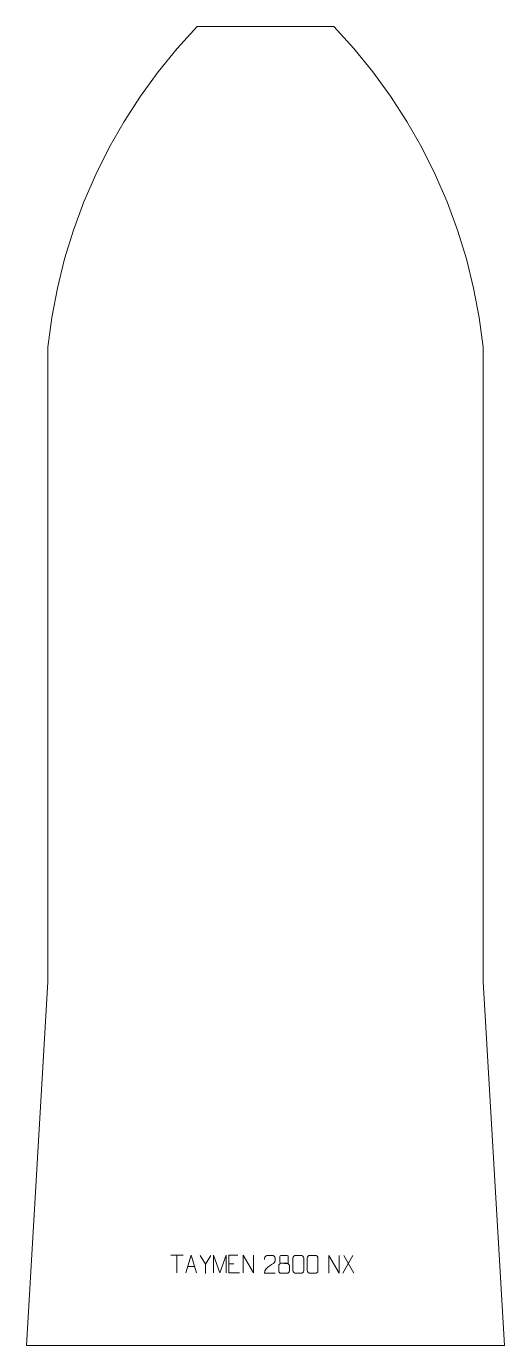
# Model space of a CAD drawing. Header units: millimetres. Extents: x -335 to 335, y -925 to 925.
import ezdxf

# ---------------------------------------------------------------- set-up
doc = ezdxf.new("R2010")
doc.units = ezdxf.units.MM
doc.header["$MEASUREMENT"] = 0
doc.layers.add('layer 1', color=7, linetype='Continuous')

msp = doc.modelspace()

# ---------------------------------------------------------------- linework, layer by layer
at = {"layer": 'layer 1', "color": 242, "lineweight": 9}
msp.add_open_spline([(198.1229, 791.6834), (198.1229, 791.6834), (218.967, 755.0928), (218.967, 755.0928), (218.967, 755.0928), (218.967, 755.0928), (237.7715, 717.4119), (237.7715, 717.4119), (237.7715, 717.4119), (237.7715, 717.4119), (254.4772, 678.7548), (254.4772, 678.7548), (254.4772, 678.7548), (254.4772, 678.7548), (269.0344, 639.2382), (269.0344, 639.2382), (269.0344, 639.2382), (269.0344, 639.2382), (281.3995, 598.9833), (281.3995, 598.9833), (281.3995, 598.9833), (281.3995, 598.9833), (291.5345, 558.1079), (291.5345, 558.1079), (291.5345, 558.1079), (291.5345, 558.1079), (299.4084, 516.7392), (299.4084, 516.7392), (299.4084, 516.7392), (299.4084, 516.7392), (304.9994, 474.9992), (304.9994, 474.9992), (304.9994, 474.9992), (304.9994, 474.9992), (304.9994, -415.0002), (304.9994, -415.0002), (304.9994, -415.0002), (304.9994, -415.0002), (335.0002, -924.9993), (335.0002, -924.9993), (335.0002, -924.9993), (335.0002, -924.9993), (-335.0002, -924.9993), (-335.0002, -924.9993), (-335.0002, -924.9993), (-335.0002, -924.9993), (-304.9997, -415.0002), (-304.9997, -415.0002), (-304.9997, -415.0002), (-304.9997, -415.0002), (-304.9997, 474.9992), (-304.9997, 474.9992), (-304.9997, 474.9992), (-304.9997, 474.9992), (-299.4096, 516.7392), (-299.4096, 516.7392), (-299.4096, 516.7392), (-299.4096, 516.7392), (-291.5345, 558.1079), (-291.5345, 558.1079), (-291.5345, 558.1079), (-291.5345, 558.1079), (-281.3995, 598.9833), (-281.3995, 598.9833), (-281.3995, 598.9833), (-281.3995, 598.9833), (-269.0344, 639.2382), (-269.0344, 639.2382), (-269.0344, 639.2382), (-269.0344, 639.2382), (-254.4775, 678.7548), (-254.4775, 678.7548), (-254.4775, 678.7548), (-254.4775, 678.7548), (-237.7715, 717.4119), (-237.7715, 717.4119), (-237.7715, 717.4119), (-237.7715, 717.4119), (-218.9679, 755.0928), (-218.9679, 755.0928), (-218.9679, 755.0928), (-218.9679, 755.0928), (-198.1229, 791.6834), (-198.1229, 791.6834), (-198.1229, 791.6834), (-198.1229, 791.6834), (-175.2991, 827.0748), (-175.2991, 827.0748), (-175.2991, 827.0748), (-175.2991, 827.0748), (-150.5667, 861.1585), (-150.5667, 861.1585), (-150.5667, 861.1585), (-150.5667, 861.1585), (-123.9985, 893.8329), (-123.9985, 893.8329), (-123.9985, 893.8329), (-123.9985, 893.8329), (-95.6767, 924.9994), (-95.6767, 924.9994), (-95.6767, 924.9994), (-95.6767, 924.9994), (95.6767, 924.9994), (95.6767, 924.9994), (95.6767, 924.9994), (95.6767, 924.9994), (123.9985, 893.8329), (123.9985, 893.8329), (123.9985, 893.8329), (123.9985, 893.8329), (150.5667, 861.1585), (150.5667, 861.1585), (150.5667, 861.1585), (150.5667, 861.1585), (175.2991, 827.0748), (175.2991, 827.0748), (175.2991, 827.0748), (175.2991, 827.0748), (198.1229, 791.6834), (198.1229, 791.6834)], degree=3, knots=[0, 0, 0, 0, 0.032258065, 0.032258065, 0.032258065, 0.032258065, 0.064516129, 0.064516129, 0.064516129, 0.064516129, 0.096774194, 0.096774194, 0.096774194, 0.096774194, 0.129032258, 0.129032258, 0.129032258, 0.129032258, 0.161290323, 0.161290323, 0.161290323, 0.161290323, 0.193548387, 0.193548387, 0.193548387, 0.193548387, 0.225806452, 0.225806452, 0.225806452, 0.225806452, 0.258064516, 0.258064516, 0.258064516, 0.258064516, 0.290322581, 0.290322581, 0.290322581, 0.290322581, 0.322580645, 0.322580645, 0.322580645, 0.322580645, 0.35483871, 0.35483871, 0.35483871, 0.35483871, 0.387096774, 0.387096774, 0.387096774, 0.387096774, 0.419354839, 0.419354839, 0.419354839, 0.419354839, 0.451612903, 0.451612903, 0.451612903, 0.451612903, 0.483870968, 0.483870968, 0.483870968, 0.483870968, 0.516129032, 0.516129032, 0.516129032, 0.516129032, 0.548387097, 0.548387097, 0.548387097, 0.548387097, 0.580645161, 0.580645161, 0.580645161, 0.580645161, 0.612903226, 0.612903226, 0.612903226, 0.612903226, 0.64516129, 0.64516129, 0.64516129, 0.64516129, 0.677419355, 0.677419355, 0.677419355, 0.677419355, 0.709677419, 0.709677419, 0.709677419, 0.709677419, 0.741935484, 0.741935484, 0.741935484, 0.741935484, 0.774193548, 0.774193548, 0.774193548, 0.774193548, 0.806451613, 0.806451613, 0.806451613, 0.806451613, 0.838709677, 0.838709677, 0.838709677, 0.838709677, 0.870967742, 0.870967742, 0.870967742, 0.870967742, 0.903225806, 0.903225806, 0.903225806, 0.903225806, 0.935483871, 0.935483871, 0.935483871, 0.935483871, 1, 1, 1, 1], dxfattribs=at)
at = {"layer": 'layer 1', "color": 250, "lineweight": 9}
for points in [[(-132.5409, -798.2245), (-132.5409, -798.2245), (-115.5537, -798.2245), (-115.5537, -798.2245)], [(-124.0471, -823.1545), (-124.0471, -823.1545), (-124.0471, -798.201), (-124.0471, -798.201)], [(-108.7952, -813.9051), (-108.7952, -813.9051), (-99.2995, -813.9051), (-99.2995, -813.9051)], [(-84.0473, -810.6778), (-84.0473, -810.6778), (-91.3682, -798.7791), (-91.3682, -798.7791)], [(-51.4802, -810.0807), (-51.4802, -810.0807), (-44.3121, -810.0807), (-44.3121, -810.0807)], [(122.1371, -798.5712), (122.1371, -798.5712), (108.3965, -823.467), (108.3965, -823.467)], [(109.8511, -798.5712), (109.8511, -798.5712), (123.5917, -823.5247), (123.5917, -823.5247)]]:
    msp.add_open_spline(points, degree=3, dxfattribs=at)
for points, knots in [([(-111.5178, -823.1545), (-111.5178, -823.1545), (-104.1468, -798.201), (-104.1468, -798.201), (-104.1468, -798.201), (-104.1468, -798.201), (-96.5769, -823.1545), (-96.5769, -823.1545)], [0, 0, 0, 0, 0.333333333, 0.333333333, 0.333333333, 0.333333333, 1, 1, 1, 1]), ([(-76.7249, -798.7791), (-76.7249, -798.7791), (-84.0473, -810.6778), (-84.0473, -810.6778), (-84.0473, -810.6778), (-84.0473, -810.6778), (-84.0466, -823.7327), (-84.0466, -823.7327)], [0, 0, 0, 0, 0.333333333, 0.333333333, 0.333333333, 0.333333333, 1, 1, 1, 1]), ([(-72.8898, -823.1567), (-72.8898, -823.1567), (-72.8898, -798.1988), (-72.8898, -798.1988), (-72.8898, -798.1988), (-72.8898, -798.1988), (-63.9647, -823.1567), (-63.9647, -823.1567), (-63.9647, -823.1567), (-63.9647, -823.1567), (-55.2048, -798.1993), (-55.2048, -798.1993), (-55.2048, -798.1993), (-55.2048, -798.1993), (-55.2048, -823.1567), (-55.2048, -823.1567)], [0, 0, 0, 0, 0.2, 0.2, 0.2, 0.2, 0.4, 0.4, 0.4, 0.4, 0.6, 0.6, 0.6, 0.6, 1, 1, 1, 1]), ([(-38.6063, -798.201), (-38.6063, -798.201), (-51.4802, -798.201), (-51.4802, -798.201), (-51.4802, -798.201), (-51.4802, -798.201), (-51.4802, -823.1546), (-51.4802, -823.1546), (-51.4802, -823.1546), (-51.4802, -823.1546), (-36.6144, -823.1546), (-36.6144, -823.1546)], [0, 0, 0, 0, 0.25, 0.25, 0.25, 0.25, 0.5, 0.5, 0.5, 0.5, 1, 1, 1, 1]), ([(-31.3747, -823.1545), (-31.3747, -823.1545), (-31.3747, -798.201), (-31.3747, -798.201), (-31.3747, -798.201), (-31.3747, -798.201), (-16.7199, -823.1545), (-16.7199, -823.1545), (-16.7199, -823.1545), (-16.7199, -823.1545), (-16.7199, -798.201), (-16.7199, -798.201)], [0, 0, 0, 0, 0.25, 0.25, 0.25, 0.25, 0.5, 0.5, 0.5, 0.5, 1, 1, 1, 1]), ([(13.3356, -823.5121), (8.4212, -823.5118), (3.5068, -823.5118), (-1.4073, -823.5121), (-1.4073, -823.5121), (-1.4073, -813.5798), (13.2437, -810.9386), (13.3356, -806.6283), (13.3356, -806.6283), (13.3353, -805.2042), (13.3353, -803.7805), (13.3356, -802.3572), (13.3356, -802.3572), (13.3187, -800.2801), (11.1959, -798.5553), (9.5249, -798.538), (9.5249, -798.538), (7.4517, -798.5384), (5.3788, -798.5384), (3.3064, -798.538), (3.3064, -798.538), (1.4843, -798.5215), (-1.3404, -800.3136), (-1.4073, -802.4072), (-1.4073, -802.4072), (-1.4073, -802.4072), (-1.4073, -804.462), (-1.4073, -804.462)], [0, 0, 0, 0, 0.125, 0.125, 0.125, 0.125, 0.25, 0.25, 0.25, 0.25, 0.375, 0.375, 0.375, 0.375, 0.5, 0.5, 0.5, 0.5, 0.625, 0.625, 0.625, 0.625, 0.75, 0.75, 0.75, 0.75, 1, 1, 1, 1]), ([(18.5819, -812.5553), (18.5819, -815.7261), (18.5819, -817.4282), (18.5819, -820.5996), (18.5819, -820.5996), (18.5734, -821.8215), (20.2713, -823.5142), (21.5239, -823.5227), (21.5239, -823.5227), (24.507, -823.5224), (27.4903, -823.5224), (30.4737, -823.5227), (30.4737, -823.5227), (31.797, -823.511), (33.4174, -821.8894), (33.4063, -820.5902), (33.4063, -820.5902), (33.406, -817.422), (33.406, -815.7232), (33.4063, -812.5553), (33.4063, -812.5553), (33.3366, -811.1749), (31.7588, -809.5963), (30.4534, -809.6024), (30.4534, -809.6024), (27.4768, -809.6027), (24.5002, -809.6027), (21.5239, -809.6024), (21.5239, -809.6024), (20.4444, -809.596), (18.5981, -811.1749), (18.5819, -812.5553)], [0, 0, 0, 0, 0.111111111, 0.111111111, 0.111111111, 0.111111111, 0.222222222, 0.222222222, 0.222222222, 0.222222222, 0.333333333, 0.333333333, 0.333333333, 0.333333333, 0.444444444, 0.444444444, 0.444444444, 0.444444444, 0.555555556, 0.555555556, 0.555555556, 0.555555556, 0.666666667, 0.666666667, 0.666666667, 0.666666667, 0.777777778, 0.777777778, 0.777777778, 0.777777778, 1, 1, 1, 1]), ([(20.0407, -800.0371), (20.0407, -802.2501), (20.0407, -805.9324), (20.0407, -808.1457), (20.0407, -808.1457), (20.0557, -808.6531), (20.8631, -809.5845), (21.5632, -809.5833), (21.5632, -809.5833), (24.5331, -809.5831), (27.5033, -809.668), (30.4737, -809.6683), (30.4737, -809.6683), (31.2708, -809.6641), (31.9915, -808.8738), (31.9889, -808.1531), (31.9889, -808.1531), (31.9886, -805.9371), (31.9886, -802.2524), (31.9889, -800.0371), (31.9889, -800.0371), (31.9704, -799.3263), (31.359, -798.5659), (30.5251, -798.5733), (30.5251, -798.5733), (27.508, -798.5736), (24.4911, -798.5736), (21.4745, -798.5733), (21.4745, -798.5733), (20.8481, -798.5657), (20.024, -799.2767), (20.0407, -800.0371)], [0, 0, 0, 0, 0.111111111, 0.111111111, 0.111111111, 0.111111111, 0.222222222, 0.222222222, 0.222222222, 0.222222222, 0.333333333, 0.333333333, 0.333333333, 0.333333333, 0.444444444, 0.444444444, 0.444444444, 0.444444444, 0.555555556, 0.555555556, 0.555555556, 0.555555556, 0.666666667, 0.666666667, 0.666666667, 0.666666667, 0.777777778, 0.777777778, 0.777777778, 0.777777778, 1, 1, 1, 1]), ([(42.4134, -798.5487), (44.7795, -798.5487), (47.146, -798.5487), (49.5125, -798.5487), (49.5125, -798.5487), (51.493, -798.5131), (53.519, -800.0074), (53.5461, -802.4495), (53.5461, -802.4495), (53.5457, -808.2069), (53.5457, -813.9647), (53.5461, -819.7229), (53.5461, -819.7229), (53.404, -822.0505), (51.6976, -823.5328), (49.5125, -823.5436), (49.5125, -823.5436), (47.1401, -823.5432), (44.7677, -823.5432), (42.3957, -823.5436), (42.3957, -823.5436), (40.4372, -823.6492), (38.4308, -821.7613), (38.4422, -819.7403), (38.4422, -819.7403), (38.4426, -813.9597), (38.4426, -808.1794), (38.4422, -802.3996), (38.4422, -802.3996), (38.4465, -800.2576), (40.2236, -798.5351), (42.4134, -798.5487)], [0, 0, 0, 0, 0.111111111, 0.111111111, 0.111111111, 0.111111111, 0.222222222, 0.222222222, 0.222222222, 0.222222222, 0.333333333, 0.333333333, 0.333333333, 0.333333333, 0.444444444, 0.444444444, 0.444444444, 0.444444444, 0.555555556, 0.555555556, 0.555555556, 0.555555556, 0.666666667, 0.666666667, 0.666666667, 0.666666667, 0.777777778, 0.777777778, 0.777777778, 0.777777778, 1, 1, 1, 1]), ([(62.4134, -798.5487), (64.7795, -798.5487), (67.146, -798.5487), (69.5125, -798.5487), (69.5125, -798.5487), (71.493, -798.5131), (73.519, -800.0074), (73.5461, -802.4495), (73.5461, -802.4495), (73.5457, -808.2069), (73.5457, -813.9647), (73.5461, -819.7229), (73.5461, -819.7229), (73.404, -822.0505), (71.6976, -823.5328), (69.5125, -823.5436), (69.5125, -823.5436), (67.1401, -823.5432), (64.7677, -823.5432), (62.3957, -823.5436), (62.3957, -823.5436), (60.4372, -823.6492), (58.4308, -821.7613), (58.4422, -819.7403), (58.4422, -819.7403), (58.4426, -813.9597), (58.4426, -808.1794), (58.4422, -802.3996), (58.4422, -802.3996), (58.4465, -800.2576), (60.2236, -798.5351), (62.4134, -798.5487)], [0, 0, 0, 0, 0.111111111, 0.111111111, 0.111111111, 0.111111111, 0.222222222, 0.222222222, 0.222222222, 0.222222222, 0.333333333, 0.333333333, 0.333333333, 0.333333333, 0.444444444, 0.444444444, 0.444444444, 0.444444444, 0.555555556, 0.555555556, 0.555555556, 0.555555556, 0.666666667, 0.666666667, 0.666666667, 0.666666667, 0.777777778, 0.777777778, 0.777777778, 0.777777778, 1, 1, 1, 1]), ([(88.6667, -823.5247), (88.6667, -823.5247), (88.6667, -798.5712), (88.6667, -798.5712), (88.6667, -798.5712), (88.6667, -798.5712), (103.3215, -823.5247), (103.3215, -823.5247), (103.3215, -823.5247), (103.3215, -823.5247), (103.3215, -798.5712), (103.3215, -798.5712)], [0, 0, 0, 0, 0.25, 0.25, 0.25, 0.25, 0.5, 0.5, 0.5, 0.5, 1, 1, 1, 1])]:
    msp.add_open_spline(points, degree=3, knots=knots, dxfattribs=at)

doc.saveas('drawing.dxf')
